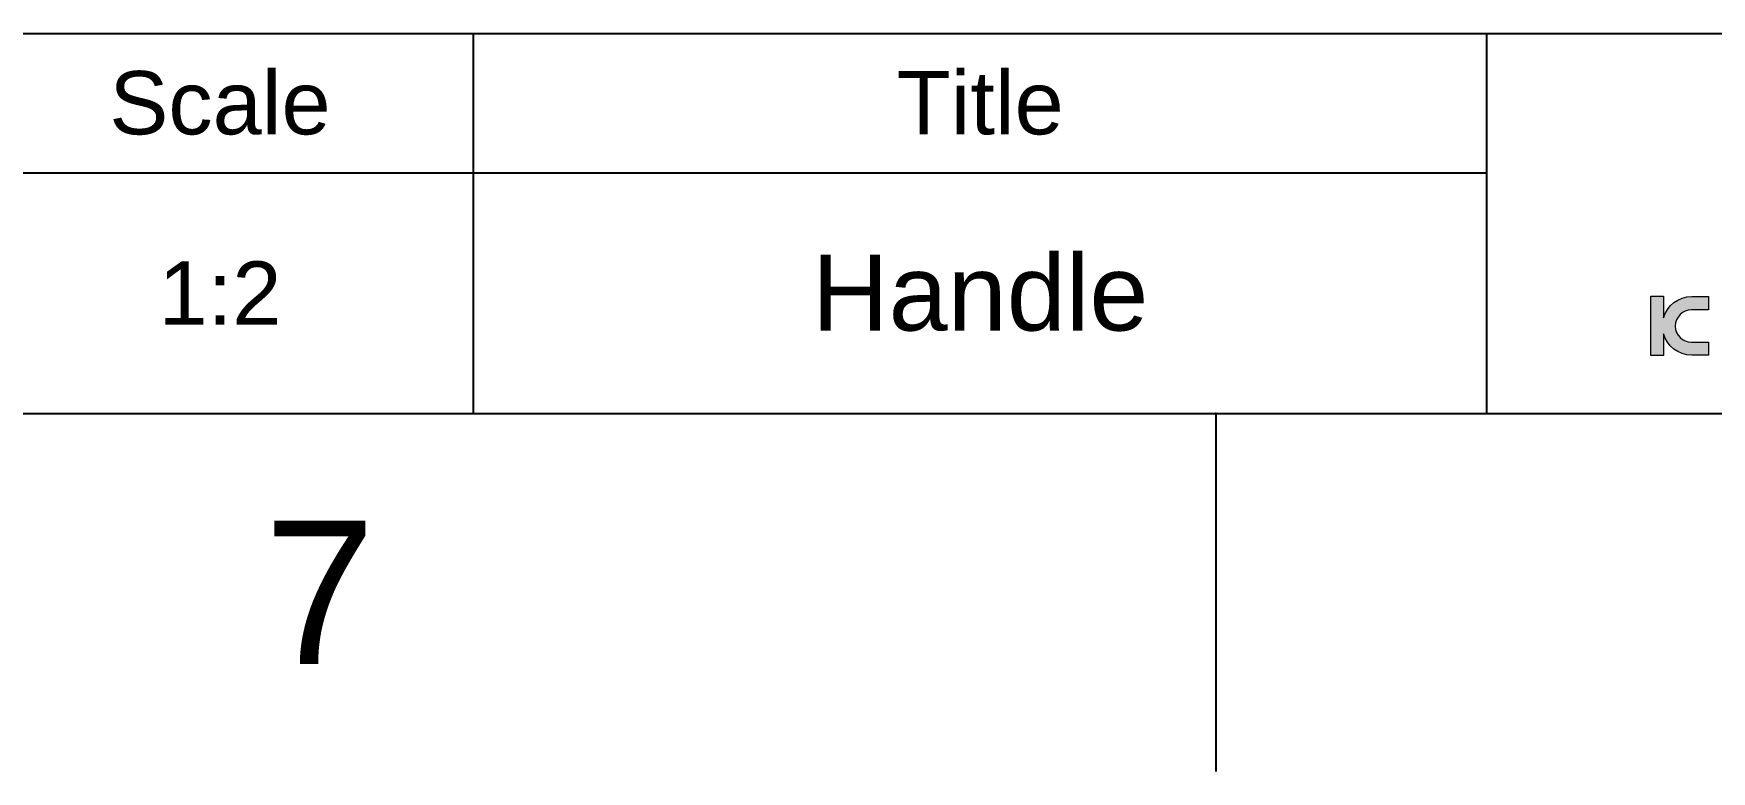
# Model space of a CAD drawing. Header units: millimetres. Extents: x 1475 to 2069, y -494 to -74.
# Drawn here: x 1937 to 2003.3, y -494.2 to -465.1 of the extents above; entities that cross this region are included whole.
import ezdxf

# ---------------------------------------------------------------- set-up
doc = ezdxf.new("R2010")
doc.units = ezdxf.units.MM
doc.header["$LTSCALE"] = 0.1
doc.layers.add('FORM', color=7, linetype='Continuous')
doc.layers.add('TEXT', color=2, linetype='Continuous')
doc.styles.get("Standard").update_dxf_attribs({"font": 'arial_0.ttf'})

msp = doc.modelspace()

# ---------------------------------------------------------------- hatches: boundary and pattern name
at = {"layer": 'TEXT'}
h = msp.add_hatch(color=2, dxfattribs=at)
h.dxf.hatch_style = 2
edge = h.paths.add_edge_path()
edge.add_spline(control_points=[(2001.358, -476.3332), (2001.358, -476.3332), (2001.358, -475.4687), (2001.358, -475.4687), (2001.358, -475.4687), (2000.8658, -475.4687), (2000.8658, -475.4687), (2000.8658, -475.4687), (2000.8658, -477.8185), (2000.8658, -477.8185), (2000.8658, -477.8185), (2001.358, -477.8185), (2001.358, -477.8185), (2001.358, -477.8185), (2001.358, -476.9526), (2001.358, -476.9526), (2001.4932, -477.4417), (2001.9398, -477.8018), (2002.4737, -477.8018), (2002.4737, -477.8018), (2003.1385, -477.8018), (2003.1385, -477.8018), (2003.1385, -477.8018), (2003.1385, -477.2906), (2003.1385, -477.2906), (2003.1385, -477.2906), (2002.4656, -477.2906), (2002.4656, -477.2906), (2002.1117, -477.2906), (2001.8266, -477.0051), (2001.8266, -476.6527), (2001.8266, -476.298), (2002.1117, -476.0133), (2002.4656, -476.0133), (2002.4656, -476.0133), (2003.1385, -476.0133), (2003.1385, -476.0133), (2003.1385, -476.0133), (2003.1385, -475.4846), (2003.1385, -475.4846), (2003.1385, -475.4846), (2002.4737, -475.4846), (2002.4737, -475.4846), (2001.9398, -475.4846), (2001.4932, -475.8436), (2001.358, -476.3332)], knot_values=[0, 0, 0, 0, 1, 1, 1, 2, 2, 2, 3, 3, 3, 4, 4, 4, 5, 5, 5, 6, 6, 6, 7, 7, 7, 8, 8, 8, 9, 9, 9, 10, 10, 10, 11, 11, 11, 12, 12, 12, 13, 13, 13, 14, 14, 14, 15, 15, 15, 15], degree=3, periodic=0)

# ---------------------------------------------------------------- linework, layer by layer
for p, q in [((1488.7394, -480.0997), (2054.396, -480.0997)), ((1983.6889, -480.0997), (1983.6889, -494.2411))]:
    msp.add_line(p, q)
msp.add_point((1983.6889, -480.0997))
at = {"layer": 'FORM'}
for p, q in [((1783.896, -465.0997), (2054.396, -465.0997)), ((1954.396, -480.0997), (1954.396, -465.0997)), ((1994.396, -480.0997), (1994.396, -465.0997)), ((1854.396, -470.5997), (1994.396, -470.5997))]:
    msp.add_line(p, q, dxfattribs=at)
at = {"layer": 'TEXT', "lineweight": 0}
msp.add_open_spline([(2001.358, -476.3332), (2001.358, -476.3332), (2001.358, -475.4687), (2001.358, -475.4687), (2001.358, -475.4687), (2000.8658, -475.4687), (2000.8658, -475.4687), (2000.8658, -475.4687), (2000.8658, -477.8185), (2000.8658, -477.8185), (2000.8658, -477.8185), (2001.358, -477.8185), (2001.358, -477.8185), (2001.358, -477.8185), (2001.358, -476.9526), (2001.358, -476.9526), (2001.4932, -477.4417), (2001.9398, -477.8018), (2002.4737, -477.8018), (2002.4737, -477.8018), (2003.1385, -477.8018), (2003.1385, -477.8018), (2003.1385, -477.8018), (2003.1385, -477.2906), (2003.1385, -477.2906), (2003.1385, -477.2906), (2002.4656, -477.2906), (2002.4656, -477.2906), (2002.1117, -477.2906), (2001.8266, -477.0051), (2001.8266, -476.6527), (2001.8266, -476.298), (2002.1117, -476.0133), (2002.4656, -476.0133), (2002.4656, -476.0133), (2003.1385, -476.0133), (2003.1385, -476.0133), (2003.1385, -476.0133), (2003.1385, -475.4846), (2003.1385, -475.4846), (2003.1385, -475.4846), (2002.4737, -475.4846), (2002.4737, -475.4846), (2001.9398, -475.4846), (2001.4932, -475.8436), (2001.358, -476.3332)], degree=3, knots=[0, 0, 0, 0, 1, 1, 1, 2, 2, 2, 3, 3, 3, 4, 4, 4, 5, 5, 5, 6, 6, 6, 7, 7, 7, 8, 8, 8, 9, 9, 9, 10, 10, 10, 11, 11, 11, 12, 12, 12, 13, 13, 13, 14, 14, 14, 15, 15, 15, 15], dxfattribs=at)

# ---------------------------------------------------------------- texts
at = {"insert": (1948.3354, -487.1704), "char_height": 5.6566, "attachment_point": 5}
msp.add_mtext_dynamic_manual_height_columns('7', width=50, gutter_width=12.5, heights=[0], dxfattribs=at)
at = {"layer": 'TEXT', "attachment_point": 5}
for s, width, insert, char_height in [('Scale', 20, (1944.396, -467.8497), 2.5), ('Title', 40, (1974.396, -467.8497), 2.5), ('1:2', 20, (1944.396, -475.3497), 2.5), ('Handle', 40, (1974.396, -475.3497), 3)]:
    msp.add_mtext_dynamic_manual_height_columns(s, width=width, gutter_width=12.5, heights=[0], dxfattribs=dict(at, insert=insert, char_height=char_height))

doc.saveas('drawing.dxf')
